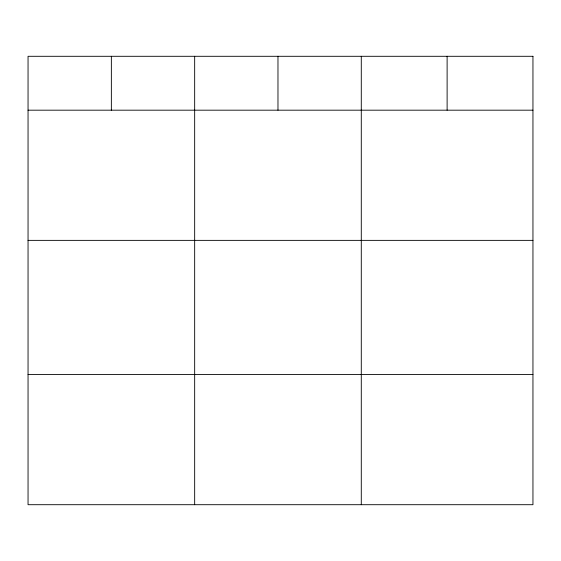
<?xml version="1.0" encoding="UTF-8"?>
<svg xmlns="http://www.w3.org/2000/svg" width="561" height="561" viewBox="0 0 561 561"><rect width="100%" height="100%" fill="white"/><g stroke="black" fill="none" stroke-linecap="round" stroke-linejoin="round"><path stroke-width="0.84" d="M28.05 110.18L532.95 110.18M28.05 240.367L532.95 240.367M28.05 374.51L532.95 374.51M447.117 56.296L447.117 110.18M361.284 56.296L361.284 504.704M277.976 56.296L277.976 110.18M194.667 56.296L194.667 504.704M111.359 56.296L111.359 110.18M532.95 56.296L28.05 56.296L28.05 504.704L532.95 504.704L532.95 56.296"/></g></svg>
